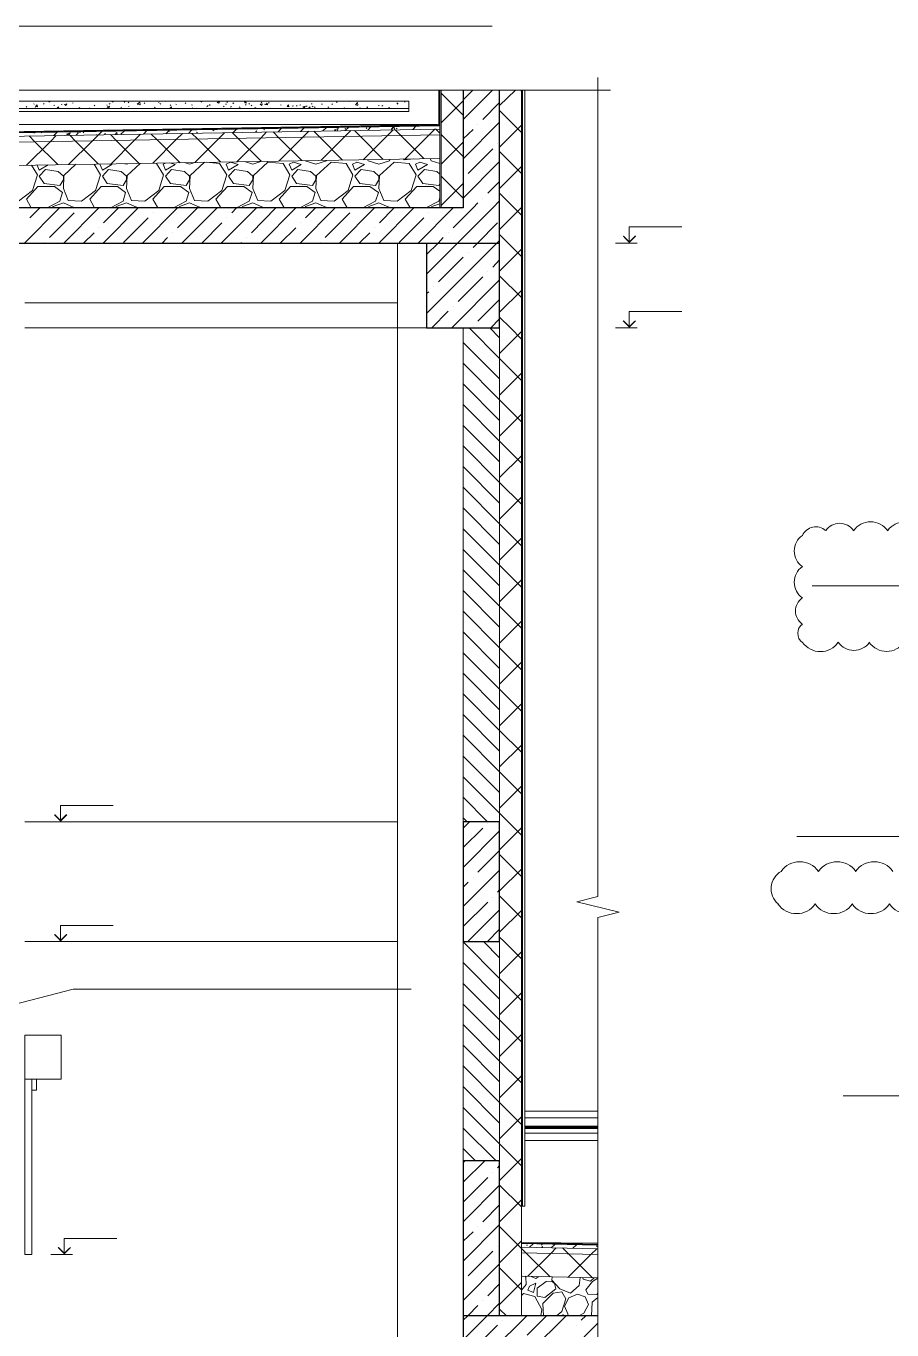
# Model space of a CAD drawing. Header units: millimetres. Extents: x -356862 to 418287, y 0 to 839748.
# Drawn here: x 331712 to 337636, y 780012 to 788936 of the extents above; entities that cross this region are included whole.
import ezdxf

# ---------------------------------------------------------------- set-up
doc = ezdxf.new("R2010")
doc.units = ezdxf.units.MM
doc.layers.add('PDF _Геометрия', color=7, linetype='Continuous', true_color=0xbababa)
doc.layers.add('PDF _Сплошная заливка', color=7, linetype='Continuous', true_color=0xf50000)

msp = doc.modelspace()

# ---------------------------------------------------------------- linework, layer by layer
at = {"layer": 'PDF _Геометрия', "color": 251, "lineweight": 20, "true_color": 0x545454}
for points in [[(329956.0832, 786295.849), (329956.0832, 786321.2522), (329966.6679, 788935.6675), (330059.813, 788935.6675), (334901.2445, 788935.6675)], [(341736.8292, 783101.3933), (341726.2445, 783122.5627), (340672.0106, 785104.0143), (340578.8655, 785104.0143), (337090.1558, 785104.0143)], [(341374.8332, 783486.6756), (341349.43, 783482.4417), (340672.0106, 783389.2965), (340578.8655, 783389.2965), (336984.309, 783389.2965)], [(331391.3655, 782176.2925), (332034.9138, 782343.5304), (332185.2163, 782343.5304), (334346.6074, 782343.5304)], [(342335.9219, 781613.1877), (342312.6356, 781613.1877), (340750.3372, 781613.1877), (340657.1921, 781613.1877), (337301.8493, 781613.1877)]]:
    msp.add_lwpolyline(points, dxfattribs=at)
at = {"layer": 'PDF _Геометрия', "color": 7, "lineweight": 5}
for points in [[(335709.9138, 788497.4619), (335623.1195, 788497.4619), (326657.8977, 788497.4619), (326621.9098, 788641.4135), (326549.934, 788353.5103), (326513.9461, 788497.4619), (317546.6074, 788497.4619), (317459.813, 788497.4619)], [(335623.1195, 788584.2562), (335623.1195, 788497.4619), (335623.1195, 782978.6111), (335479.1679, 782942.6232), (335769.188, 782870.6474), (335623.1195, 782834.6594), (335623.1195, 777313.6917), (335623.1195, 777226.8974)], [(334535.0147, 788497.4619), (334535.0147, 788262.482), (328453.059, 788158.7522), (328453.059, 788126.9982), (328453.059, 787690.9094), (328453.059, 788482.6433)], [(334539.2485, 788262.482), (334539.2485, 788497.4619)], [(334543.4824, 788262.482), (334543.4824, 788497.4619)], [(335102.3534, 788497.4619), (335102.3534, 780859.5586), (335123.5227, 780859.5586), (335123.5227, 788497.4619)], [(335108.7042, 788497.4619), (335108.7042, 780859.5586)], [(331440.055, 788262.482), (334526.5469, 788262.482)], [(331702.555, 787041.0103), (334253.4622, 787041.0103), (334253.4622, 787449.5788)], [(334952.0509, 787449.5788), (334952.0509, 786869.5385)], [(331702.555, 786869.5385), (334253.4622, 786869.5385), (334253.4622, 787041.0103)], [(334253.4622, 783488.7925), (331702.555, 783488.7925)], [(334952.0509, 783488.7925), (334952.0509, 782669.5385)], [(331702.555, 782669.5385), (334253.4622, 782669.5385)], [(334952.0509, 781168.6312), (334952.0509, 780108.0465)], [(335623.1195, 780599.1756), (335102.3534, 780609.7603), (335102.3534, 780578.0062), (335102.3534, 780108.0465), (335102.3534, 780859.5586)], [(335117.1719, 780609.7603), (335623.1195, 780605.5264)]]:
    msp.add_lwpolyline(points, dxfattribs=at)
at = {"layer": 'PDF _Геометрия', "color": 7, "lineweight": 30}
for points in [[(317546.6074, 787449.5788), (320650.0348, 787449.5788), (320650.0348, 786490.607), (321149.6316, 786490.607), (321149.6316, 787449.5788), (324250.9421, 787449.5788), (324250.9421, 786490.607), (324750.5388, 786490.607), (324750.5388, 787449.5788), (328950.5388, 787449.5788), (328950.5388, 786490.607), (329452.2526, 786490.607), (329452.2526, 787449.5788), (334952.0509, 787449.5788), (334952.0509, 787690.9094), (334952.0509, 788497.4619)], [(334702.2526, 788497.4619), (334702.2526, 787690.9094), (317546.6074, 787690.9094)], [(334452.4542, 787449.5788), (334452.4542, 786869.5385), (334952.0509, 786869.5385), (334952.0509, 787449.5788)], [(334952.0509, 780108.0465), (334952.0509, 781168.6312), (334702.2526, 781168.6312), (334702.2526, 780108.0465)], [(335623.1195, 780108.0465), (334702.2526, 780108.0465), (334702.2526, 779868.8328), (334702.2526, 777313.6917)]]:
    msp.add_lwpolyline(points, dxfattribs=at)
at = {"layer": 'PDF _Геометрия', "color": 7, "lineweight": 9}
for points in [[(334551.9501, 787690.9094), (334551.9501, 788497.4619)], [(334253.4622, 787041.0103), (334253.4622, 786869.5385)], [(334452.4542, 786869.5385), (334253.4622, 786869.5385), (334253.4622, 779729.1151)], [(334702.2526, 786869.5385), (334702.2526, 783488.7925)], [(334952.0509, 786869.5385), (334952.0509, 786869.5385)], [(334952.0509, 786869.5385), (334952.0509, 783488.7925)], [(334702.2526, 782669.5385), (334702.2526, 781168.6312)], [(334952.0509, 782669.5385), (334952.0509, 781168.6312)], [(334952.0509, 782669.5385), (334952.0509, 782669.5385)], [(331782.9985, 781727.5022), (331782.9985, 781653.4094), (331751.2445, 781653.4094)], [(335623.1195, 781509.4578), (335123.5227, 781509.4578)], [(335623.1195, 781462.8853), (335123.5227, 781462.8853)], [(335623.1195, 781405.728), (335123.5227, 781405.728)], [(335123.5227, 781399.3772), (335623.1195, 781399.3772)], [(335623.1195, 781397.2603), (335123.5227, 781397.2603)], [(335623.1195, 781390.9094), (335123.5227, 781390.9094)], [(335123.5227, 781359.1554), (335623.1195, 781359.1554)], [(335623.1195, 781308.349), (335123.5227, 781308.349)]]:
    msp.add_lwpolyline(points, dxfattribs=at)
at = {"layer": 'PDF _Геометрия', "lineweight": 5}
for points in [[(334702.2526, 788325.9901), (334551.9501, 788476.2925)], [(334702.2526, 788296.353), (334903.3614, 788497.4619)], [(334702.2526, 788431.8369), (334767.8776, 788497.4619)], [(334952.0509, 788391.6151), (335060.0147, 788497.4619)], [(335102.3534, 788491.1111), (335096.0026, 788497.4619)], [(331713.1397, 788385.2643), (331717.3735, 788381.0304)], [(331763.9461, 788400.0828), (331768.18, 788404.3167)], [(331772.4138, 788374.6796), (331778.7647, 788376.7965)], [(331831.688, 788406.4336), (331835.9219, 788402.1998)], [(331867.6759, 788414.9014), (331874.0268, 788419.1353)], [(331901.5469, 788391.6151), (331907.8977, 788393.732)], [(331952.3534, 788397.9659), (331958.7042, 788400.0828)], [(332028.563, 788408.5506), (332034.9138, 788410.6675)], [(332073.0187, 788374.6796), (332079.3695, 788378.9135)], [(332079.3695, 788370.4457), (332079.3695, 788370.4457)], [(332079.3695, 788370.4457), (332079.3695, 788370.4457)], [(332144.9945, 788376.7965), (332149.2284, 788370.4457)], [(332178.8655, 788389.4982), (332183.0993, 788393.732)], [(332197.9179, 788421.2522), (332200.0348, 788421.2522)], [(332263.5429, 788395.849), (332267.7768, 788391.6151)], [(332280.4784, 788402.1998), (332286.8292, 788406.4336)], [(332301.6477, 788419.1353), (332307.9985, 788414.9014)], [(332360.9219, 788378.9135), (332367.2727, 788381.0304)], [(332382.0913, 788417.0183), (332386.3251, 788412.7844)], [(332386.3251, 788417.0183), (332390.559, 788421.2522)], [(332409.6114, 788414.9014), (332415.9622, 788410.6675)], [(332411.7284, 788385.2643), (332418.0792, 788387.3812)], [(332487.938, 788395.849), (332494.2888, 788397.9659)], [(332519.6921, 788410.6675), (332523.9259, 788406.4336)], [(332570.4985, 788370.4457), (332572.6155, 788372.5627)], [(332572.6155, 788370.4457), (332574.7324, 788372.5627)], [(332591.6679, 788376.7965), (332595.9018, 788381.0304)], [(332617.0711, 788412.7844), (332623.4219, 788414.9014)], [(332627.6558, 788406.4336), (332634.0066, 788402.1998)], [(332667.8776, 788419.1353), (332674.2284, 788421.2522)], [(332695.3977, 788370.4457), (332705.9824, 788383.1474), (332708.0993, 788370.4457)], [(332697.5147, 788391.6151), (332701.7485, 788395.849)], [(332735.6195, 788400.0828), (332741.9703, 788397.9659)], [(332801.2445, 788406.4336), (332805.4784, 788410.6675)], [(332805.4784, 788421.2522), (332807.5953, 788421.2522)], [(332843.5832, 788395.849), (332849.934, 788393.732)], [(332847.8171, 788376.7965), (332852.0509, 788372.5627)], [(332871.1034, 788372.5627), (332877.4542, 788374.6796)], [(332902.8574, 788419.1353), (332904.9743, 788421.2522)], [(332909.2082, 788419.1353), (332915.559, 788414.9014)], [(332947.313, 788383.1474), (332953.6638, 788385.2643)], [(332953.6638, 788391.6151), (332957.8977, 788387.3812)], [(332966.3655, 788397.9659), (332970.5993, 788391.6151)], [(333010.8211, 788370.4457), (333012.938, 788370.4457)], [(333019.2888, 788414.9014), (333023.5227, 788410.6675)], [(333061.6276, 788387.3812), (333067.9784, 788383.1474)], [(333076.4461, 788400.0828), (333082.7969, 788402.1998)], [(333084.9138, 788417.0183), (333089.1477, 788412.7844)], [(333110.3171, 788381.0304), (333116.6679, 788385.2643)], [(333127.2526, 788410.6675), (333133.6034, 788406.4336)], [(333127.2526, 788406.4336), (333133.6034, 788408.5506)], [(333133.6034, 788372.5627), (333135.7203, 788370.4457)], [(333169.5913, 788383.1474), (333175.9421, 788378.9135)], [(333203.4622, 788417.0183), (333209.813, 788417.0183)], [(333214.0469, 788393.732), (333218.2808, 788397.9659)], [(333235.2163, 788406.4336), (333241.5671, 788402.1998)], [(333252.1518, 788393.732), (333256.3856, 788389.4982)], [(333277.555, 788378.9135), (333283.9058, 788374.6796)], [(333319.8937, 788410.6675), (333324.1276, 788414.9014)], [(333343.18, 788400.0828), (333349.5308, 788397.9659)], [(333370.7001, 788412.7844), (333374.934, 788408.5506)], [(333387.6356, 788374.6796), (333391.8695, 788370.4457)], [(333406.688, 788370.4457), (333413.0388, 788372.5627)], [(333453.2606, 788395.849), (333457.4945, 788393.732)], [(333525.2364, 788370.4457), (333529.4703, 788374.6796)], [(333533.7042, 788387.3812), (333542.1719, 788389.4982)], [(333561.2243, 788391.6151), (333567.5751, 788387.3812)], [(333584.5106, 788393.732), (333592.9784, 788395.849)], [(333628.9663, 788385.2643), (333635.3171, 788389.4982)], [(333662.8372, 788404.3167), (333669.188, 788404.3167)], [(333669.188, 788387.3812), (333675.5388, 788383.1474)], [(333686.1235, 788383.1474), (333690.3574, 788378.9135)], [(333732.6961, 788400.0828), (333739.0469, 788402.1998)], [(333777.1518, 788383.1474), (333783.5026, 788378.9135)], [(333800.438, 788370.4457), (333800.438, 788370.4457)], [(333804.6719, 788404.3167), (333808.9058, 788397.9659)], [(333836.4259, 788412.7844), (333840.6598, 788417.0183)], [(333887.2324, 788378.9135), (333891.4663, 788374.6796)], [(333910.5187, 788370.4457), (333912.6356, 788372.5627), (333912.6356, 788370.4457)], [(333925.3372, 788421.2522), (333927.4542, 788419.1353)], [(333982.4945, 788391.6151), (333965.559, 788395.849), (333980.3776, 788412.7844), (333982.4945, 788393.732)], [(333993.0792, 788374.6796), (333999.43, 788376.7965)], [(333995.1961, 788372.5627), (333999.43, 788370.4457)], [(334043.8856, 788381.0304), (334050.2364, 788383.1474)], [(334043.8856, 788374.6796), (334048.1195, 788378.9135)], [(334122.2122, 788391.6151), (334128.563, 788391.6151)], [(334145.4985, 788387.3812), (334151.8493, 788391.6151)], [(334189.9542, 788370.4457), (334198.4219, 788378.9135), (334198.4219, 788370.4457)], [(334249.2284, 788408.5506), (334255.5792, 788408.5506)], [(334251.3453, 788402.1998), (334257.6961, 788406.4336)], [(334300.0348, 788414.9014), (334306.3856, 788417.0183)], [(334551.9501, 788273.0667), (334702.2526, 788423.3691)], [(334837.7364, 788296.353), (334952.0509, 788412.7844)], [(335102.3534, 788207.4417), (334952.0509, 788357.7441)], [(334357.1921, 788228.6111), (334380.4784, 788251.8974)], [(334702.2526, 788027.5022), (334952.0509, 788277.3006)], [(334803.8655, 788262.482), (334803.8655, 788262.482)], [(334952.0509, 788107.9457), (335102.3534, 788258.2482)], [(331715.2566, 787983.0465), (331878.2606, 788146.0506), (331918.4824, 788186.2724)], [(331929.0671, 787987.2804), (331772.4138, 788143.9336), (331732.1921, 788184.1554)], [(331766.063, 788203.2078), (331772.4138, 788207.4417)], [(331814.7526, 788209.5586), (331818.9864, 788205.3248)], [(331901.5469, 788186.2724), (331924.8332, 788209.5586)], [(332003.1598, 788188.3893), (331988.3413, 788196.857), (332013.7445, 788205.3248), (332007.3937, 788188.3893)], [(331992.5751, 788188.3893), (331998.9259, 788194.7401), (332001.0429, 788188.3893)], [(332003.1598, 788201.0909), (332009.5106, 788196.857)], [(332003.1598, 787987.2804), (332166.1638, 788150.2844), (332206.3856, 788190.5062)], [(332208.5026, 787991.5143), (332049.7324, 788148.1675), (332011.6276, 788188.3893)], [(332053.9663, 788188.3893), (332068.7848, 788203.2078)], [(332081.4864, 788213.7925), (332081.4864, 788207.4417), (332060.3171, 788209.5586), (332062.434, 788213.7925)], [(332102.6558, 788209.5586), (332106.8897, 788205.3248)], [(332193.684, 788192.6232), (332195.8009, 788190.5062)], [(332208.5026, 788190.5062), (332231.7888, 788215.9094)], [(332248.7243, 788196.857), (332255.0751, 788201.0909)], [(332485.8211, 787995.7482), (332329.1679, 788152.4014), (332288.9461, 788192.6232)], [(332291.063, 787991.5143), (332454.0671, 788154.5183), (332494.2888, 788196.857)], [(332320.7001, 788192.6232), (332333.4018, 788207.4417), (332335.5187, 788192.6232)], [(332360.9219, 788194.7401), (332386.3251, 788218.0264)], [(332515.4582, 788196.857), (332538.7445, 788220.1433)], [(332765.2566, 787999.982), (332606.4864, 788158.7522), (332568.3816, 788196.857)], [(332578.9663, 787997.8651), (332741.9703, 788160.8691), (332782.1921, 788201.0909)], [(332667.8776, 788198.974), (332693.2808, 788224.3772)], [(332686.93, 788215.9094), (332693.2808, 788213.7925)], [(332797.0106, 788002.099), (332830.8816, 787991.5143), (332866.8695, 788002.099), (333029.8735, 788165.103), (333070.0953, 788205.3248)], [(332822.4138, 788201.0909), (332845.7001, 788226.4941)], [(333042.5751, 788006.3328), (332885.9219, 788162.9861), (332845.7001, 788201.0909)], [(332877.4542, 788209.5586), (332883.805, 788205.3248)], [(332989.6518, 788218.0264), (333000.2364, 788228.6111)], [(333319.8937, 788010.5667), (333163.2405, 788167.2199), (333123.0187, 788207.4417)], [(333129.3695, 788207.4417), (333152.6558, 788230.728)], [(333154.7727, 788006.3328), (333317.7768, 788169.3369), (333357.9985, 788211.6756)], [(333281.7888, 788209.5586), (333290.2566, 788218.0264)], [(333332.5953, 788211.6756), (333332.5953, 788209.5586)], [(333338.9461, 788226.4941), (333343.18, 788230.728)], [(333599.3292, 788014.8006), (333440.559, 788171.4538), (333402.4542, 788211.6756)], [(333436.3251, 788211.6756), (333459.6114, 788237.0788)], [(333442.6759, 788012.6836), (333605.68, 788175.6877), (333645.9018, 788215.9094)], [(333588.7445, 788213.7925), (333614.1477, 788239.1957)], [(333876.6477, 788019.0344), (333719.9945, 788177.8046), (333679.7727, 788215.9094)], [(333730.5792, 788016.9175), (333893.5832, 788179.9215), (333933.805, 788220.1433)], [(333743.2808, 788218.0264), (333766.5671, 788241.3127)], [(333840.6598, 788218.0264), (333847.0106, 788234.9619), (333821.6074, 788226.4941), (333832.1921, 788218.0264)], [(333893.5832, 788232.8449), (333899.934, 788234.9619)], [(333895.7001, 788220.1433), (333921.1034, 788243.4296)], [(334156.0832, 788023.2683), (333997.313, 788182.0385), (333959.2082, 788220.1433)], [(334018.4824, 788021.1514), (334181.4864, 788184.1554), (334221.7082, 788224.3772)], [(334039.6518, 788239.1957), (334043.8856, 788234.9619)], [(334050.2364, 788222.2603), (334073.5227, 788247.6635)], [(334209.0066, 788224.3772), (334230.1759, 788247.6635), (334232.2929, 788226.4941)], [(334211.1235, 788232.8449), (334228.059, 788249.7804)], [(334433.4018, 788029.6191), (334276.7485, 788186.2724), (334236.5268, 788226.4941)], [(334244.9945, 788232.8449), (334251.3453, 788237.0788)], [(334306.3856, 788027.5022), (334469.3897, 788190.5062), (334509.6114, 788230.728), (334513.8453, 788232.8449)], [(334543.4824, 788203.2078), (334515.9622, 788230.728)], [(334702.2526, 788042.3207), (334551.9501, 788192.6232)], [(334702.2526, 788162.9861), (334769.9945, 788228.6111)], [(334551.9501, 787991.5143), (334702.2526, 788141.8167)], [(334736.1235, 787925.8893), (334905.4784, 788095.2441)], [(334937.2324, 788129.1151), (334937.2324, 788129.1151)], [(335102.3534, 787925.8893), (334952.0509, 788076.1917)], [(331787.2324, 787983.0465), (331802.0509, 787949.1756), (331863.4421, 787985.1635)], [(332051.8493, 787989.3974), (331971.4058, 787913.1877), (331967.1719, 787824.2764), (332001.0429, 787741.7159), (332092.0711, 787737.482), (332187.3332, 787809.4578), (332221.2042, 787917.4215), (332176.7485, 787991.5143)], [(332216.9703, 787991.5143), (332233.9058, 787949.1756), (332299.5308, 787987.2804), (332282.5953, 787991.5143)], [(332388.4421, 787993.6312), (332399.0268, 787991.5143), (332407.4945, 787993.6312)], [(332492.1719, 787995.7482), (332403.2606, 787913.1877), (332399.0268, 787824.2764), (332432.8977, 787741.7159), (332523.9259, 787737.482), (332619.188, 787809.4578), (332653.059, 787917.4215), (332604.3695, 787995.7482), (332587.434, 787997.8651)], [(332665.7606, 787997.8651), (332648.8251, 787991.5143), (332665.7606, 787949.1756), (332731.3856, 787987.2804), (332695.3977, 787999.982)], [(332932.4945, 788004.2159), (332835.1155, 787913.1877), (332830.8816, 787824.2764), (332864.7526, 787741.7159), (332955.7808, 787737.482), (333051.0429, 787809.4578), (333084.9138, 787917.4215), (333036.2243, 787995.7482), (332945.1961, 788004.2159)], [(333205.5792, 788008.4498), (333262.7364, 787991.5143), (333324.1276, 788010.5667)], [(333620.4985, 788014.8006), (333620.4985, 788012.6836), (333694.5913, 787991.5143), (333766.5671, 788012.6836), (333768.684, 788016.9175)], [(334048.1195, 788023.2683), (334052.3534, 788012.6836), (334126.4461, 787991.5143), (334198.4219, 788012.6836), (334202.6558, 788025.3853)], [(334363.5429, 788027.5022), (334297.9179, 788021.1514), (334293.684, 788027.5022)], [(334477.8574, 788029.6191), (334484.2082, 788012.6836), (334543.4824, 787995.7482)], [(334551.9501, 787908.9538), (334702.2526, 787758.6514), (334952.0509, 788008.4498)], [(331611.5268, 787980.9296), (331539.5509, 787913.1877), (331533.2001, 787824.2764), (331569.188, 787741.7159), (331660.2163, 787737.482), (331755.4784, 787809.4578), (331789.3493, 787917.4215), (331749.1276, 787983.0465)], [(334543.4824, 787921.6554), (334522.313, 787940.7078), (334437.6356, 787953.4094), (334393.18, 787908.9538), (334427.0509, 787858.1474), (334535.0147, 787845.4457), (334543.4824, 787858.1474)], [(334952.0509, 787824.2764), (335102.3534, 787974.5788)], [(331838.0388, 787690.9094), (331744.8937, 787697.2603), (331715.2566, 787750.1836), (331793.5832, 787836.978), (331905.7808, 787836.978), (331960.8211, 787796.7562), (331943.8856, 787737.482), (331857.0913, 787690.9094)], [(332269.8937, 787690.9094), (332176.7485, 787697.2603), (332147.1114, 787750.1836), (332225.438, 787836.978), (332337.6356, 787836.978), (332392.6759, 787796.7562), (332375.7405, 787737.482), (332288.9461, 787690.9094)], [(332701.7485, 787690.9094), (332610.7203, 787697.2603), (332578.9663, 787750.1836), (332657.2929, 787836.978), (332769.4905, 787836.978), (332826.6477, 787796.7562), (332807.5953, 787737.482), (332720.8009, 787690.9094)], [(333133.6034, 787690.9094), (333042.5751, 787697.2603), (333010.8211, 787750.1836), (333089.1477, 787836.978), (333201.3453, 787836.978), (333258.5026, 787796.7562), (333239.4501, 787737.482), (333152.6558, 787690.9094), (333118.7848, 787657.0385)], [(333565.4582, 787690.9094), (333474.43, 787697.2603), (333442.6759, 787750.1836), (333521.0026, 787836.978), (333633.2001, 787836.978), (333690.3574, 787796.7562), (333671.305, 787737.482), (333584.5106, 787690.9094)], [(333997.313, 787690.9094), (333906.2848, 787697.2603), (333874.5308, 787750.1836), (333952.8574, 787836.978), (334065.055, 787836.978), (334122.2122, 787796.7562), (334103.1598, 787737.482), (334016.3655, 787690.9094)], [(334429.1679, 787690.9094), (334338.1397, 787697.2603), (334306.3856, 787750.1836), (334384.7122, 787836.978), (334496.9098, 787836.978), (334543.4824, 787805.224)], [(334551.9501, 787707.8449), (334702.2526, 787858.1474)], [(334871.6074, 787792.5224), (334952.0509, 787872.9659)], [(331890.9622, 787690.9094), (331897.313, 787701.4941), (331967.1719, 787724.7804), (332034.9138, 787697.2603), (332039.1477, 787690.9094)], [(332324.934, 787690.9094), (332329.1679, 787701.4941), (332399.0268, 787724.7804), (332466.7687, 787697.2603), (332471.0026, 787690.9094)], [(332756.7888, 787690.9094), (332761.0227, 787701.4941), (332830.8816, 787724.7804), (332898.6235, 787697.2603), (332902.8574, 787690.9094)], [(333188.6437, 787690.9094), (333192.8776, 787701.4941), (333262.7364, 787724.7804), (333330.4784, 787697.2603), (333334.7122, 787690.9094)], [(333620.4985, 787690.9094), (333624.7324, 787701.4941), (333694.5913, 787724.7804), (333762.3332, 787697.2603), (333766.5671, 787690.9094)], [(334052.3534, 787690.9094), (334056.5872, 787701.4941), (334126.4461, 787724.7804), (334194.188, 787697.2603), (334198.4219, 787690.9094)], [(334543.4824, 787760.7683), (334535.0147, 787737.482), (334448.2203, 787690.9094)], [(334452.4542, 787237.8853), (334664.1477, 787449.5788), (334905.4784, 787690.9094), (334952.0509, 787739.599)], [(334484.2082, 787690.9094), (334488.4421, 787701.4941), (334543.4824, 787718.4296)], [(334634.5106, 787555.4256), (334769.9945, 787690.9094), (334803.8655, 787724.7804)], [(334837.7364, 787758.6514), (334837.7364, 787758.6514)], [(335102.3534, 787642.2199), (334952.0509, 787792.5224)], [(331700.438, 787449.5788), (331939.6518, 787690.9094)], [(331738.5429, 787623.1675), (331806.2848, 787690.9094)], [(331871.9098, 787487.6836), (332041.2647, 787657.0385)], [(331969.2888, 787449.5788), (332210.6195, 787690.9094)], [(332075.1356, 787690.9094), (332075.1356, 787690.9094)], [(332240.2566, 787449.5788), (332479.4703, 787690.9094)], [(332242.3735, 787589.2965), (332343.9864, 787690.9094)], [(332509.1074, 787449.5788), (332748.3211, 787690.9094)], [(332581.0832, 787657.0385), (332581.0832, 787657.0385)], [(332612.8372, 787690.9094), (332614.9542, 787690.9094)], [(332748.3211, 787555.4256), (332883.805, 787690.9094)], [(332777.9582, 787449.5788), (333019.2888, 787690.9094)], [(333046.809, 787449.5788), (333288.1397, 787690.9094)], [(333254.2687, 787521.5546), (333421.5066, 787690.9094)], [(333317.7768, 787449.5788), (333556.9905, 787690.9094)], [(333586.6276, 787449.5788), (333825.8413, 787690.9094)], [(333624.7324, 787623.1675), (333692.4743, 787690.9094)], [(333758.0993, 787487.6836), (333927.4542, 787657.0385)], [(333855.4784, 787449.5788), (334096.809, 787690.9094)], [(333961.3251, 787690.9094), (333961.3251, 787690.9094)], [(334126.4461, 787449.5788), (334365.6598, 787690.9094)], [(334130.68, 787589.2965), (334230.1759, 787690.9094)], [(334395.2969, 787449.5788), (334634.5106, 787690.9094)], [(334467.2727, 787657.0385), (334467.2727, 787657.0385)], [(334501.1437, 787690.9094), (334501.1437, 787690.9094)], [(334952.0509, 787542.724), (335102.3534, 787693.0264)], [(332210.6195, 787555.4256), (332210.6195, 787555.4256)], [(332377.8574, 787453.8127), (332547.2122, 787623.1675)], [(332913.4421, 787449.5788), (333051.0429, 787589.2965)], [(333084.9138, 787623.1675), (333084.9138, 787623.1675)], [(333451.1437, 787449.5788), (333556.9905, 787555.4256)], [(333590.8614, 787589.2965), (333590.8614, 787589.2965)], [(334096.809, 787555.4256), (334096.809, 787555.4256)], [(334264.0469, 787453.8127), (334433.4018, 787623.1675)], [(334769.9945, 787419.9417), (334799.6316, 787449.5788), (334937.2324, 787589.2965)], [(331838.0388, 787453.8127), (331838.0388, 787453.8127)], [(332104.7727, 787449.5788), (332176.7485, 787521.5546)], [(332642.4743, 787449.5788), (332680.5792, 787487.6836)], [(332714.4501, 787521.5546), (332714.4501, 787521.5546)], [(333182.2929, 787449.5788), (333186.5268, 787453.8127)], [(333220.3977, 787487.6836), (333220.3977, 787487.6836)], [(333726.3453, 787453.8127), (333726.3453, 787453.8127)], [(333990.9622, 787449.5788), (334062.938, 787521.5546)], [(334452.4542, 787373.3691), (334530.7808, 787449.5788), (334566.7687, 787487.6836)], [(334452.4542, 786969.0344), (334932.9985, 787449.5788), (334952.0509, 787468.6312)], [(334600.6397, 787521.5546), (334600.6397, 787521.5546)], [(335102.3534, 787358.5506), (334952.0509, 787508.853)], [(334736.1235, 787388.1877), (334736.1235, 787388.1877)], [(334952.0509, 787259.0546), (335102.3534, 787409.357)], [(334532.8977, 787184.9619), (334702.2526, 787354.3167)], [(334905.4784, 787286.5748), (334952.0509, 787335.2643)], [(334623.9259, 786869.5385), (334952.0509, 787199.7804)], [(334668.3816, 787049.478), (334837.7364, 787218.8328)], [(334871.6074, 787252.7038), (334871.6074, 787252.7038)], [(335102.3534, 787076.9982), (334952.0509, 787227.3006)], [(334452.4542, 787104.5183), (334467.2727, 787117.2199)], [(334501.1437, 787151.0909), (334501.1437, 787151.0909)], [(334952.0509, 786977.5022), (335102.3534, 787125.6877)], [(334634.5106, 787017.724), (334634.5106, 787017.724)], [(334803.8655, 786916.1111), (334952.0509, 787064.2965)], [(334488.4421, 786869.5385), (334600.6397, 786983.853)], [(334892.7768, 786869.5385), (334952.0509, 786930.9296)], [(335102.3534, 786793.3288), (335026.1437, 786869.5385), (334952.0509, 786943.6312)], [(335102.3534, 786509.6594), (334952.0509, 786659.9619), (334742.4743, 786869.5385)], [(334769.9945, 786882.2401), (334769.9945, 786882.2401)], [(334952.0509, 786801.7965), (334884.309, 786869.5385)], [(334952.0509, 786693.8328), (335102.3534, 786844.1353)], [(334952.0509, 786520.2441), (334702.2526, 786770.0425)], [(335102.3534, 786228.107), (334952.0509, 786378.4094), (334702.2526, 786628.2078)], [(334952.0509, 786410.1635), (335102.3534, 786560.4659)], [(334952.0509, 786236.5748), (334702.2526, 786486.3732)], [(335102.3534, 785944.4377), (334952.0509, 786094.7401), (334702.2526, 786344.5385)], [(334952.0509, 785952.9054), (334702.2526, 786202.7038)], [(334952.0509, 786128.6111), (335102.3534, 786278.9135)], [(335102.3534, 785662.8853), (334952.0509, 785811.0707), (334702.2526, 786062.9861)], [(334952.0509, 785844.9417), (335102.3534, 785995.2441)], [(334952.0509, 785671.353), (334702.2526, 785921.1514)], [(335102.3534, 785379.2159), (334952.0509, 785529.5183), (334702.2526, 785779.3167)], [(334952.0509, 785561.2724), (335102.3534, 785711.5748)], [(334952.0509, 785387.6836), (334702.2526, 785637.482)], [(335102.3534, 785095.5465), (334952.0509, 785245.849), (334702.2526, 785495.6474)], [(334952.0509, 785279.7199), (335102.3534, 785430.0224)], [(334952.0509, 785104.0143), (334702.2526, 785353.8127)], [(335102.3534, 784813.9941), (334952.0509, 784964.2965), (334702.2526, 785214.0949)], [(334952.0509, 784996.0506), (335102.3534, 785146.353)], [(334952.0509, 784822.4619), (334702.2526, 785072.2603)], [(335102.3534, 784530.3248), (334952.0509, 784680.6272), (334702.2526, 784930.4256)], [(334952.0509, 784712.3812), (335102.3534, 784862.6836)], [(334952.0509, 784538.7925), (334702.2526, 784788.5909)], [(335102.3534, 784246.6554), (334952.0509, 784396.9578), (334702.2526, 784646.7562)], [(334952.0509, 784255.1232), (334702.2526, 784507.0385)], [(334952.0509, 784430.8288), (335102.3534, 784581.1312)], [(335102.3534, 783965.103), (334952.0509, 784115.4054), (334702.2526, 784365.2038)], [(334952.0509, 784147.1594), (334975.3372, 784170.4457), (335102.3534, 784297.4619)], [(334952.0509, 783973.5707), (334702.2526, 784223.3691)], [(335102.3534, 783681.4336), (334952.0509, 783831.7361), (334702.2526, 784081.5344)], [(334952.0509, 783865.607), (335102.3534, 784013.7925)], [(334952.0509, 783689.9014), (334702.2526, 783939.6998)], [(335102.3534, 783397.7643), (334952.0509, 783548.0667), (334702.2526, 783797.8651)], [(334952.0509, 783581.9377), (335102.3534, 783732.2401)], [(334869.4905, 783488.7925), (334702.2526, 783658.1474)], [(334729.7727, 783488.7925), (334702.2526, 783516.3127)], [(334702.2526, 783446.4538), (334746.7082, 783488.7925)], [(334702.2526, 783313.0869), (334837.7364, 783446.4538)], [(334871.6074, 783480.3248), (334871.6074, 783480.3248)], [(334952.0509, 783298.2683), (335102.3534, 783448.5707)], [(334702.2526, 783177.603), (334952.0509, 783427.4014)], [(334803.8655, 783143.732), (334952.0509, 783291.9175)], [(335102.3534, 783116.2119), (334952.0509, 783266.5143)], [(334702.2526, 782908.7522), (334952.0509, 783158.5506)], [(334702.2526, 783042.1191), (334736.1235, 783075.9901)], [(334769.9945, 783109.8611), (334769.9945, 783109.8611)], [(334952.0509, 783016.7159), (335102.3534, 783164.9014)], [(334937.2324, 783008.2482), (334952.0509, 783023.0667)], [(334702.2526, 782773.2683), (334871.6074, 782940.5062)], [(334905.4784, 782974.3772), (334905.4784, 782974.3772)], [(335102.3534, 782832.5425), (334952.0509, 782982.8449)], [(334734.0066, 782669.5385), (334952.0509, 782887.5828)], [(334952.0509, 782733.0465), (335102.3534, 782883.349)], [(334869.4905, 782669.5385), (334952.0509, 782754.2159)], [(335102.3534, 782267.3207), (334952.0509, 782417.6232), (334702.2526, 782667.4215)], [(334952.0509, 782559.4578), (334841.9703, 782669.5385)], [(335102.3534, 782550.9901), (334983.805, 782669.5385), (334952.0509, 782699.1756)], [(334952.0509, 782449.3772), (335102.3534, 782599.6796)], [(334952.0509, 782275.7885), (334702.2526, 782525.5869)], [(335102.3534, 781983.6514), (334952.0509, 782133.9538), (334702.2526, 782383.7522)], [(334952.0509, 782167.8248), (335102.3534, 782318.1272)], [(334952.0509, 781992.1191), (334702.2526, 782241.9175)], [(335102.3534, 781702.099), (334952.0509, 781850.2844), (334702.2526, 782102.1998)], [(334952.0509, 781884.1554), (335102.3534, 782034.4578)], [(334952.0509, 781710.5667), (334702.2526, 781960.3651)], [(335102.3534, 781418.4296), (334952.0509, 781568.732), (334702.2526, 781818.5304)], [(334952.0509, 781600.4861), (335102.3534, 781750.7885)], [(334952.0509, 781426.8974), (334702.2526, 781676.6957)], [(335102.3534, 781134.7603), (334952.0509, 781285.0627), (334702.2526, 781534.8611)], [(334928.7647, 781168.6312), (334702.2526, 781393.0264)], [(334952.0509, 781318.9336), (335102.3534, 781469.2361)], [(334786.93, 781168.6312), (334702.2526, 781253.3086)], [(334702.2526, 781022.5627), (334850.438, 781168.6312)], [(334702.2526, 781155.9296), (334714.9542, 781168.6312)], [(334937.2324, 781122.0586), (334952.0509, 781136.8772)], [(334952.0509, 781035.2643), (335102.3534, 781185.5667)], [(334702.2526, 780887.0788), (334871.6074, 781054.3167)], [(334905.4784, 781088.1877), (334905.4784, 781088.1877)], [(334702.2526, 780751.5949), (334952.0509, 781001.3933)], [(335102.3534, 780853.2078), (334952.0509, 781003.5103)], [(334837.7364, 780751.5949), (334952.0509, 780868.0264)], [(334952.0509, 780751.5949), (335102.3534, 780901.8974)], [(334702.2526, 780482.7441), (334952.0509, 780732.5425)], [(334702.2526, 780618.228), (334769.9945, 780683.853)], [(334803.8655, 780717.724), (334803.8655, 780717.724)], [(335297.1114, 780374.7804), (335134.1074, 780537.7844), (335102.3534, 780569.5385), (334952.0509, 780719.8409)], [(334937.2324, 780582.2401), (334937.2324, 780582.2401)], [(334952.0509, 780470.0425), (335102.3534, 780620.3449)], [(335136.2243, 780590.7078), (335142.5751, 780592.8248)], [(335157.3937, 780578.0062), (335180.68, 780601.2925)], [(335237.8372, 780592.8248), (335242.0711, 780597.0586)], [(335239.9542, 780575.8893), (335246.305, 780582.2401), (335246.305, 780575.8893)], [(335305.5792, 780573.7724), (335328.8655, 780597.0586)], [(335453.7647, 780571.6554), (335477.0509, 780594.9417)], [(335614.6518, 780582.2401), (335618.8856, 780586.474)], [(334736.1235, 780381.1312), (334905.4784, 780550.4861)], [(335144.6921, 780379.0143), (335301.3453, 780535.6675), (335339.4501, 780573.7724)], [(335587.1316, 780368.4296), (335424.1276, 780531.4336), (335381.7888, 780573.7724)], [(335422.0106, 780372.6635), (335578.6638, 780529.3167), (335616.7687, 780567.4215)], [(334702.2526, 780213.8933), (334952.0509, 780463.6917)], [(335102.3534, 780285.8691), (334952.0509, 780436.1715)], [(334871.6074, 780245.6474), (334952.0509, 780328.2078)], [(334952.0509, 780186.3732), (335102.3534, 780336.6756)], [(335123.5227, 780379.0143), (335131.9905, 780372.6635), (335134.1074, 780321.857), (335102.3534, 780283.7522)], [(335108.7042, 780379.0143), (335102.3534, 780376.8974)], [(335167.9784, 780376.8974), (335199.7324, 780364.1957), (335220.9018, 780376.8974)], [(335311.93, 780374.7804), (335309.813, 780351.4941), (335364.8534, 780292.2199), (335436.8292, 780262.5828), (335496.1034, 780315.5062), (335502.4542, 780370.5465)], [(335599.8332, 780368.4296), (335574.43, 780345.1433), (335523.6235, 780359.9619), (335521.5066, 780370.5465)], [(335623.1195, 780262.5828), (335616.7687, 780254.1151), (335555.3776, 780256.232), (335542.6759, 780285.8691), (335587.1316, 780343.0264), (335623.1195, 780366.3127)], [(335233.6034, 780108.0465), (335239.9542, 780152.5022), (335193.3816, 780241.4135), (335115.055, 780260.4659), (335102.3534, 780247.7643)], [(335252.6558, 780108.0465), (335248.4219, 780192.724), (335318.2808, 780262.5828), (335377.555, 780273.1675), (335405.0751, 780224.478), (335377.555, 780137.6836), (335341.5671, 780108.0465)], [(335493.9864, 780108.0465), (335527.8574, 780127.099), (335559.6114, 780186.3732), (335536.3251, 780239.2965), (335485.5187, 780256.232), (335426.2445, 780230.8288), (335396.6074, 780173.6715), (335417.7768, 780120.7482)], [(335623.1195, 780232.9457), (335585.0147, 780201.1917), (335580.7808, 780108.0465)], [(334702.2526, 779942.9256), (334867.3735, 780108.0465), (334952.0509, 780194.8409)], [(334702.2526, 780078.4094), (334734.0066, 780108.0465), (334803.8655, 780180.0224)], [(334837.7364, 780211.7764), (334837.7364, 780211.7764)], [(334998.6235, 780108.0465), (334952.0509, 780154.6191)], [(334702.2526, 779674.0748), (334897.0106, 779868.8328), (335138.3413, 780108.0465)], [(334769.9945, 779875.1836), (334937.2324, 780044.5385)], [(334971.1034, 780078.4094), (334971.1034, 780078.4094)], [(335140.4582, 779976.7965), (335271.7082, 780108.0465)], [(335165.8614, 779868.8328), (335407.1921, 780108.0465)], [(335394.4905, 780108.0465), (335386.0227, 780114.3974), (335375.438, 780108.0465)], [(335415.6598, 780116.5143), (335434.7122, 780108.0465)], [(335436.8292, 779868.8328), (335623.1195, 780057.2401)], [(335477.0509, 780044.5385), (335477.0509, 780044.5385)], [(335510.9219, 780078.4094), (335542.6759, 780108.0465)]]:
    msp.add_lwpolyline(points, dxfattribs=at)
at = {"layer": 'PDF _Геометрия', "color": 7, "lineweight": 5}
msp.add_lwpolyline([(334331.7888, 788351.3933), (334331.7888, 788421.2522), (331332.0913, 788421.2522), (331332.0913, 788351.3933)], close=True, dxfattribs=at)
at = {"layer": 'PDF _Геометрия', "color": 7, "lineweight": 20}
for points in [[(331332.0913, 788370.4457), (334331.7888, 788370.4457)], [(334543.4824, 788258.2482), (328453.059, 788154.5183)], [(334543.4824, 788254.0143), (328453.059, 788152.4014)], [(334543.4824, 787690.9094), (334543.4824, 788262.482), (334539.2485, 788262.482)], [(334543.4824, 788230.728), (328453.059, 788126.9982)], [(334543.4824, 788190.5062), (328453.059, 788086.7764)], [(334543.4824, 788029.6191), (328453.059, 787928.0062)], [(335623.1195, 780594.9417), (335102.3534, 780605.5264)], [(335623.1195, 780590.7078), (335102.3534, 780603.4094)], [(335623.1195, 780567.4215), (335102.3534, 780578.0062)], [(335623.1195, 780527.1998), (335102.3534, 780539.9014)], [(335623.1195, 780368.4296), (335102.3534, 780379.0143)]]:
    msp.add_lwpolyline(points, dxfattribs=at)
at = {"layer": 'PDF _Геометрия', "lineweight": 5}
for points in [[(331787.2324, 788395.849), (331789.3493, 788383.1474), (331776.6477, 788385.2643)], [(331933.3009, 788383.1474), (331935.4179, 788370.4457), (331922.7163, 788372.5627)], [(331990.4582, 788404.3167), (331986.2243, 788391.6151), (331975.6397, 788397.9659)], [(332282.5953, 788387.3812), (332278.3614, 788374.6796), (332267.7768, 788383.1474)], [(332492.1719, 788395.849), (332473.1195, 788400.0828), (332490.055, 788414.9014)], [(333036.2243, 788421.2522), (333031.9905, 788408.5506), (333021.4058, 788414.9014)], [(333216.1638, 788421.2522), (333218.2808, 788408.5506), (333207.6961, 788410.6675)], [(333328.3614, 788404.3167), (333324.1276, 788391.6151), (333313.5429, 788400.0828)], [(333362.2324, 788408.5506), (333364.3493, 788395.849), (333351.6477, 788397.9659)], [(333508.3009, 788395.849), (333510.4179, 788383.1474), (333497.7163, 788385.2643)], [(333620.4985, 788387.3812), (333616.2647, 788376.7965), (333605.68, 788383.1474)], [(333654.3695, 788383.1474), (333656.4864, 788370.4457), (333643.7848, 788372.5627)], [(333110.3171, 788004.2159), (333080.68, 787991.5143), (333097.6155, 787949.1756), (333163.2405, 787987.2804)], [(333266.9703, 787913.1877), (333262.7364, 787824.2764), (333296.6074, 787741.7159), (333387.6356, 787737.482), (333482.8977, 787809.4578), (333516.7687, 787917.4215), (333470.1961, 787995.7482), (333366.4663, 788004.2159)], [(333542.1719, 788004.2159), (333512.5348, 787991.5143), (333529.4703, 787949.1756), (333595.0953, 787987.2804)], [(333698.8251, 787913.1877), (333694.5913, 787824.2764), (333728.4622, 787741.7159), (333819.4905, 787737.482), (333914.7526, 787809.4578), (333948.6235, 787917.4215), (333902.0509, 787995.7482), (333798.3211, 788004.2159)], [(333974.0268, 788004.2159), (333944.3897, 787991.5143), (333961.3251, 787949.1756), (334026.9501, 787987.2804)], [(334130.68, 787913.1877), (334126.4461, 787824.2764), (334160.3171, 787741.7159), (334251.3453, 787737.482), (334346.6074, 787809.4578), (334380.4784, 787917.4215), (334333.9058, 787995.7482), (334230.1759, 788004.2159)], [(334405.8816, 788004.2159), (334376.2445, 787991.5143), (334393.18, 787949.1756), (334458.805, 787987.2804)], [(331967.1719, 787908.9538), (331931.184, 787940.7078), (331844.3897, 787953.4094), (331802.0509, 787908.9538), (331835.9219, 787858.1474), (331943.8856, 787845.4457), (331967.1719, 787883.5506)], [(332399.0268, 787908.9538), (332363.0388, 787940.7078), (332276.2445, 787953.4094), (332233.9058, 787908.9538), (332267.7768, 787858.1474), (332375.7405, 787845.4457), (332399.0268, 787883.5506)], [(332830.8816, 787908.9538), (332794.8937, 787940.7078), (332708.0993, 787953.4094), (332665.7606, 787908.9538), (332699.6316, 787858.1474), (332807.5953, 787845.4457), (332830.8816, 787883.5506)], [(333262.7364, 787908.9538), (333226.7485, 787940.7078), (333139.9542, 787953.4094), (333097.6155, 787908.9538), (333131.4864, 787858.1474), (333239.4501, 787845.4457), (333262.7364, 787883.5506)], [(333694.5913, 787908.9538), (333658.6034, 787940.7078), (333571.809, 787953.4094), (333529.4703, 787908.9538), (333563.3413, 787858.1474), (333671.305, 787845.4457), (333694.5913, 787883.5506)], [(334126.4461, 787908.9538), (334090.4582, 787940.7078), (334005.7808, 787953.4094), (333961.3251, 787908.9538), (333995.1961, 787858.1474), (334103.1598, 787845.4457), (334126.4461, 787883.5506)], [(335157.3937, 780311.2724), (335144.6921, 780283.7522), (335182.7969, 780268.9336), (335199.7324, 780332.4417)], [(335309.813, 780345.1433), (335269.5913, 780343.0264), (335208.2001, 780298.5707), (335208.2001, 780243.5304), (335261.1235, 780232.9457), (335337.3332, 780292.2199), (335326.7485, 780330.3248)]]:
    msp.add_lwpolyline(points, close=True, dxfattribs=at)
at = {"layer": 'PDF _Геометрия', "color": 112, "lineweight": 5, "true_color": 0x00b85c}
for points in [[(335839.0469, 787449.5788), (335839.0469, 787561.7764), (336198.9259, 787561.7764)], [(335745.9018, 787449.5788), (335894.0872, 787449.5788)], [(335839.0469, 786869.5385), (335839.0469, 786981.7361), (336198.9259, 786981.7361)], [(335745.9018, 786869.5385), (335894.0872, 786869.5385)], [(331948.1195, 783488.7925), (331948.1195, 783600.9901), (332307.9985, 783600.9901)], [(331854.9743, 783488.7925), (332003.1598, 783488.7925)], [(331948.1195, 782669.5385), (331948.1195, 782779.6191), (332307.9985, 782779.6191)], [(331854.9743, 782669.5385), (332003.1598, 782669.5385)], [(331973.5227, 780527.1998), (331973.5227, 780637.2804), (332333.4018, 780637.2804)], [(331880.3776, 780527.1998), (332028.563, 780527.1998)]]:
    msp.add_lwpolyline(points, dxfattribs=at)
at = {"layer": 'PDF _Геометрия', "color": 1, "lineweight": 20}
for points in [[(337023.5953, 785449.5894, 0.520539929), (337023.5953, 785236.3024, 0.520539929), (337023.5953, 785022.4855)], [(337024.7165, 784717.4978, 0.520539882), (337268.9605, 784717.8418, 0.520539929), (337482.2474, 784717.8418)]]:
    msp.add_lwpolyline(points, format="xyb", dxfattribs=at)
at = {"layer": 'PDF _Геометрия', "color": 112, "lineweight": 0, "true_color": 0x00b85c, "const_width": 10.4783}
for points in [[(331990.4582, 783538.5405), (331948.1195, 783496.2018), (331906.8393, 783538.5405)], [(331990.4582, 782719.2865), (331948.1195, 782676.9478), (331906.8393, 782719.2865)]]:
    msp.add_lwpolyline(points, dxfattribs=at)
at = {"layer": 'PDF _Геометрия', "color": 7, "lineweight": 30}
msp.add_lwpolyline([(334702.2526, 783488.7925), (334702.2526, 782669.5385), (334952.0509, 782669.5385), (334952.0509, 783488.7925)], close=True, dxfattribs=at)
at = {"layer": 'PDF _Геометрия', "color": 7, "lineweight": 9}
for points in [[(331702.555, 782028.107), (331702.555, 781727.5022), (331952.3534, 781727.5022), (331952.3534, 782028.107)], [(331751.2445, 781727.5022), (331702.555, 781727.5022), (331702.555, 780527.1998), (331751.2445, 780527.1998)]]:
    msp.add_lwpolyline(points, close=True, dxfattribs=at)
at = {"layer": 'PDF _Геометрия', "color": 1, "lineweight": 20}
for centre, radius, start, end in [((337115.2101, 785410.692), 98.4376, 47.14785367, 157.14844238), ((337278.2206, 785417.0429), 115.373, 35.00245319, 144.99754681), ((337489.9228, 785400.1053), 142.8931, 35.00244579, 144.99755421), ((337722.7965, 785402.2244), 140.7762, 35.00243117, 144.99756883), ((337085.5709, 784932.2453), 109.0222, 125.0024326, 234.9975674), ((337068.6354, 784779.8195), 77.2682, 125.00244365, 234.99755635), ((337600.0077, 784800.9889), 145.0101, 215.00244921, 324.99755078), ((337005.1252, 783060.7979), 155.5948, 35.00243964, 144.99756036), ((337261.2851, 783060.7979), 155.5948, 35.00243964, 144.99756036), ((337515.3282, 783060.7979), 155.5948, 35.00243964, 144.99756036), ((336945.8488, 783031.1597), 136.5424, 119.17419879, 229.17478554), ((336983.9537, 783016.3401), 155.5948, 215.00243964, 324.99756036), ((337237.9967, 783016.3401), 155.5948, 215.00243964, 324.99756036), ((337492.0397, 783016.3401), 155.5948, 215.00243964, 324.99756036), ((337746.0828, 783016.3401), 155.5948, 215.00243964, 324.99756036)]:
    msp.add_arc(centre, radius, start, end, dxfattribs=at)
at = {"layer": 'PDF _Сплошная заливка', "color": 112, "true_color": 0x00b85c, "transparency": 33554559}
for points in [[(335839.0469, 787464.3974), (335794.5913, 787496.1514), (335800.9421, 787502.5022)], [(335839.0469, 787449.5788), (335839.0469, 787464.3974), (335794.5913, 787496.1514)], [(335885.6195, 787496.1514), (335879.2687, 787502.5022), (335839.0469, 787449.5788)], [(335879.2687, 787502.5022), (335839.0469, 787449.5788), (335839.0469, 787464.3974)], [(335839.0469, 786884.357), (335794.5913, 786916.1111), (335800.9421, 786922.4619)], [(335839.0469, 786869.5385), (335839.0469, 786884.357), (335794.5913, 786916.1111)], [(335885.6195, 786916.1111), (335879.2687, 786922.4619), (335839.0469, 786869.5385)], [(335879.2687, 786922.4619), (335839.0469, 786869.5385), (335839.0469, 786884.357)], [(331973.5227, 780542.0183), (331929.0671, 780573.7724), (331935.4179, 780580.1232)], [(332020.0953, 780573.7724), (332013.7445, 780580.1232), (331973.5227, 780527.1998)], [(332013.7445, 780580.1232), (331973.5227, 780527.1998), (331973.5227, 780542.0183)], [(331973.5227, 780527.1998), (331973.5227, 780542.0183), (331929.0671, 780573.7724)]]:
    msp.add_solid(points, dxfattribs=at)

doc.saveas('drawing.dxf')
